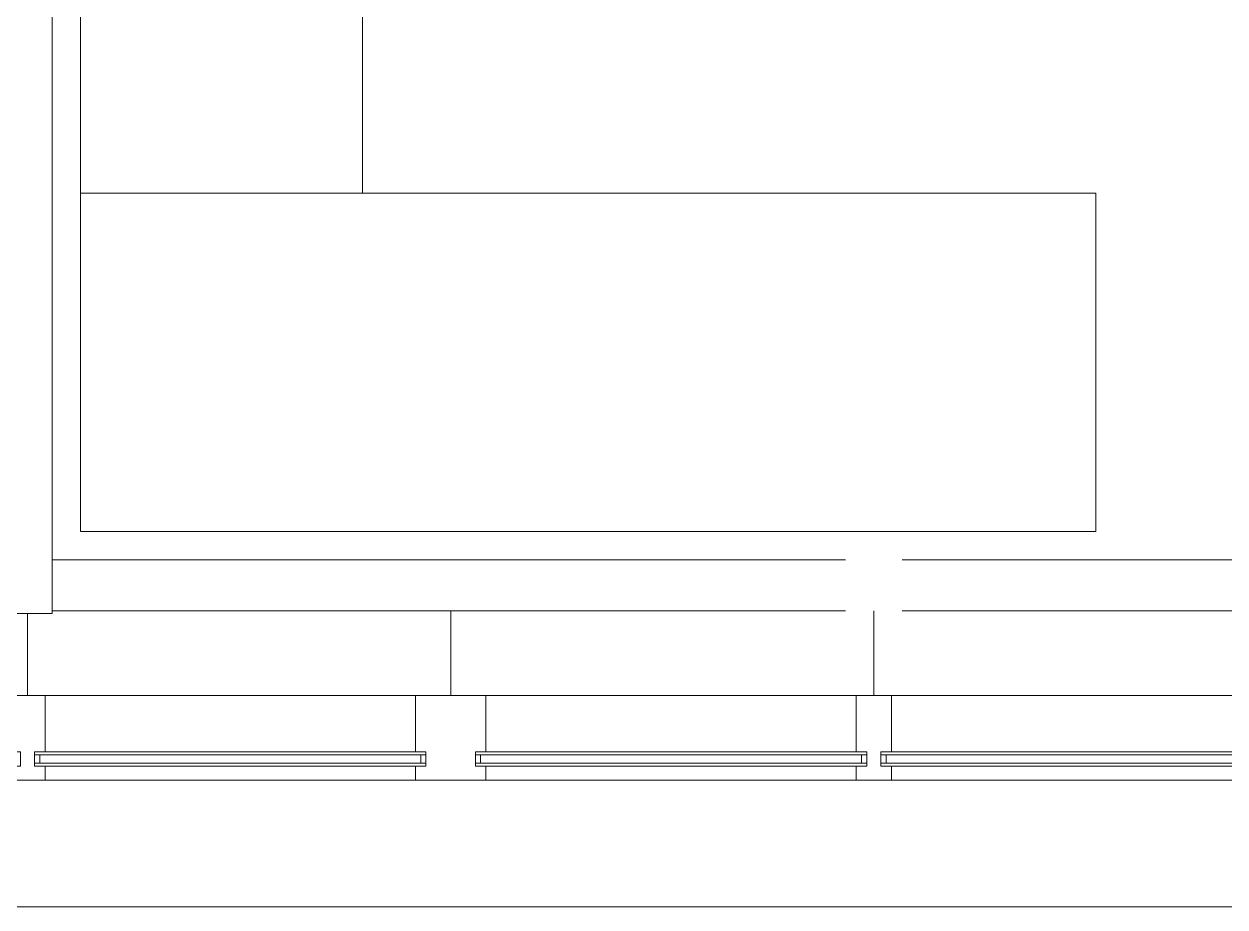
# Model space of a CAD drawing. Header units: inches. Extents: x 1 to 4637, y -664 to 702.
# Drawn here: x 2067.8 to 2152.9, y -663.6 to -601 of the extents above; entities that cross this region are included whole.
import ezdxf

# ---------------------------------------------------------------- set-up
doc = ezdxf.new("R2010")
doc.units = ezdxf.units.IN
doc.header["$MEASUREMENT"] = 0
for name, color, linetype, lineweight in [('B-BASE', 7, 'Continuous', 9), ('I-FURN', 30, 'Continuous', 9), ('I-WALL', 2, 'Continuous', 9), ('NABCA_dwg', 8, 'Continuous', 9), ('NB-WIND-EXT', 7, 'Continuous', 9), ('NB-WIND-MULL', 7, 'Continuous', 9), ('NB-WIND-SILL', 7, 'Continuous', 9)]:
    doc.layers.add(name, color=color, linetype=linetype, lineweight=lineweight)

# ---------------------------------------------------------------- blocks, each defined once
blk = doc.blocks.new('Desk - Group 3 - No Side Chairs-V19-New Construction - Tel_Data_Elec Plan')
at = {"layer": 'I-FURN'}
for p, q in [((0, 0), (0, -48)), ((20, -48), (20, 0)), ((72, -48), (0, -48)), ((0, -48), (0, -72)), ((0, -48), (20, -48)), ((72, -72), (72, -48)), ((0, -72), (72, -72))]:
    blk.add_line(p, q, dxfattribs=at)
blk = doc.blocks.new('NABCA_dwg_MA-2900-8th-120718_dwg-2391440-New Construction - Test Fit Plan-2421454-New Construction - Tel_Data_Elec Plan')
at = {"layer": 'B-BASE', "flags": 128}
blk.add_lwpolyline([(-5935.212, -3896.601), (-5935.212, -3904.101), (-8374.212, -3904.101), (-8374.212, -2881.078), (-8378.212, -2881.078), (-8378.212, -2538.101), (-5818.212, -2538.101), (-5818.212, -2548.101)], dxfattribs=at)
at = {"layer": 'NB-WIND-EXT'}
for p, q in [((-7304.962, -3893.101), (-7332.712, -3893.101)), ((-7304.962, -3893.301), (-7332.712, -3893.301)), ((-7332.337, -3893.301), (-7332.337, -3893.901)), ((-7305.337, -3893.301), (-7305.337, -3893.901)), ((-7301.462, -3893.101), (-7273.712, -3893.101)), ((-7301.462, -3893.301), (-7273.712, -3893.301)), ((-7301.087, -3893.301), (-7301.087, -3893.901)), ((-7274.087, -3893.301), (-7274.087, -3893.901)), ((-7272.712, -3893.101), (-7214.462, -3893.101)), ((-7272.712, -3893.301), (-7213.712, -3893.301)), ((-7272.337, -3893.301), (-7272.337, -3893.901)), ((-7304.962, -3893.901), (-7332.712, -3893.901)), ((-7304.962, -3894.101), (-7332.712, -3894.101)), ((-7301.462, -3893.901), (-7273.712, -3893.901)), ((-7301.462, -3894.101), (-7273.712, -3894.101)), ((-7272.712, -3893.901), (-7213.712, -3893.901)), ((-7272.712, -3894.101), (-7214.462, -3894.101))]:
    blk.add_line(p, q, dxfattribs=at)
at = {"layer": 'NB-WIND-MULL', "flags": 128}
for points in [[(-7332.712, -3893.101), (-7332.712, -3894.101), (-7331.962, -3894.101), (-7331.962, -3895.101), (-7334.462, -3895.101), (-7334.462, -3894.101), (-7333.712, -3894.101), (-7333.712, -3893.101), (-7334.462, -3893.101), (-7334.462, -3889.101), (-7331.962, -3889.101), (-7331.962, -3893.101)], [(-7304.962, -3893.101), (-7304.962, -3894.101), (-7305.712, -3894.101), (-7305.712, -3895.101), (-7300.712, -3895.101), (-7300.712, -3894.101), (-7301.462, -3894.101), (-7301.462, -3893.101), (-7300.712, -3893.101), (-7300.712, -3889.101), (-7305.712, -3889.101), (-7305.712, -3893.101)], [(-7272.712, -3893.101), (-7272.712, -3894.101), (-7271.962, -3894.101), (-7271.962, -3895.101), (-7274.462, -3895.101), (-7274.462, -3894.101), (-7273.712, -3894.101), (-7273.712, -3893.101), (-7274.462, -3893.101), (-7274.462, -3889.101), (-7271.962, -3889.101), (-7271.962, -3893.101)]]:
    blk.add_lwpolyline(points, close=True, dxfattribs=at)
blk.add_lwpolyline([(-7274.462, -3889.351), (-7274.462, -3893.101), (-7273.712, -3893.101), (-7273.712, -3894.101), (-7274.462, -3894.101), (-7274.462, -3895.101), (-7271.962, -3895.101), (-7271.962, -3894.101), (-7272.712, -3894.101), (-7272.712, -3893.101), (-7271.962, -3893.101), (-7271.962, -3889.351)], dxfattribs=at)
at = {"layer": 'NB-WIND-SILL'}
for p, q in [((-7275.212, -3879.476), (-7331.462, -3879.476)), ((-7214.962, -3879.476), (-7271.212, -3879.476)), ((-7333.212, -3889.101), (-7333.212, -3883.289)), ((-7331.462, -3883.101), (-7275.212, -3883.101)), ((-7273.212, -3889.101), (-7273.212, -3883.101)), ((-7271.212, -3883.101), (-7214.962, -3883.101)), ((-7305.712, -3889.101), (-7331.962, -3889.101)), ((-7300.712, -3889.101), (-7274.462, -3889.101)), ((-7271.962, -3889.101), (-7214.462, -3889.101)), ((-7305.712, -3895.101), (-7331.962, -3895.101)), ((-7300.712, -3895.101), (-7274.462, -3895.101)), ((-7271.968, -3895.101), (-7214.462, -3895.101))]:
    blk.add_line(p, q, dxfattribs=at)
at = {"layer": 'NB-WIND-SILL', "flags": 128}
blk.add_lwpolyline([(-7303.212, -3889.101), (-7303.212, -3885.101), (-7303.212, -3889.101), (-7303.212, -3883.101)], dxfattribs=at)
blk = doc.blocks.new('NABCA_dwg-2391440-New Construction - Tel_Data_Elec Plan')
blk.add_blockref('NABCA_dwg_MA-2900-8th-120718_dwg-2391440-New Construction - Test Fit Plan-2421454-New Construction - Tel_Data_Elec Plan', (10102.485, 3240.498))

msp = doc.modelspace()

# ---------------------------------------------------------------- linework, layer by layer
at = {"layer": 'I-WALL', "color": 250, "lineweight": 20}
for p, q in [((2069.786, -642.79), (2069.786, -494.728)), ((2066.286, -642.79), (2069.786, -642.79))]:
    msp.add_line(p, q, dxfattribs=at)

# ---------------------------------------------------------------- block references
at = {"layer": 'I-FURN'}
msp.add_blockref('Desk - Group 3 - No Side Chairs-V19-New Construction - Tel_Data_Elec Plan', (2071.786, -564.978), dxfattribs=at)
at = {"layer": 'NABCA_dwg', "color": 7}
msp.add_blockref('NABCA_dwg-2391440-New Construction - Tel_Data_Elec Plan', (-701.237, 0), dxfattribs=at)

doc.saveas('drawing.dxf')
